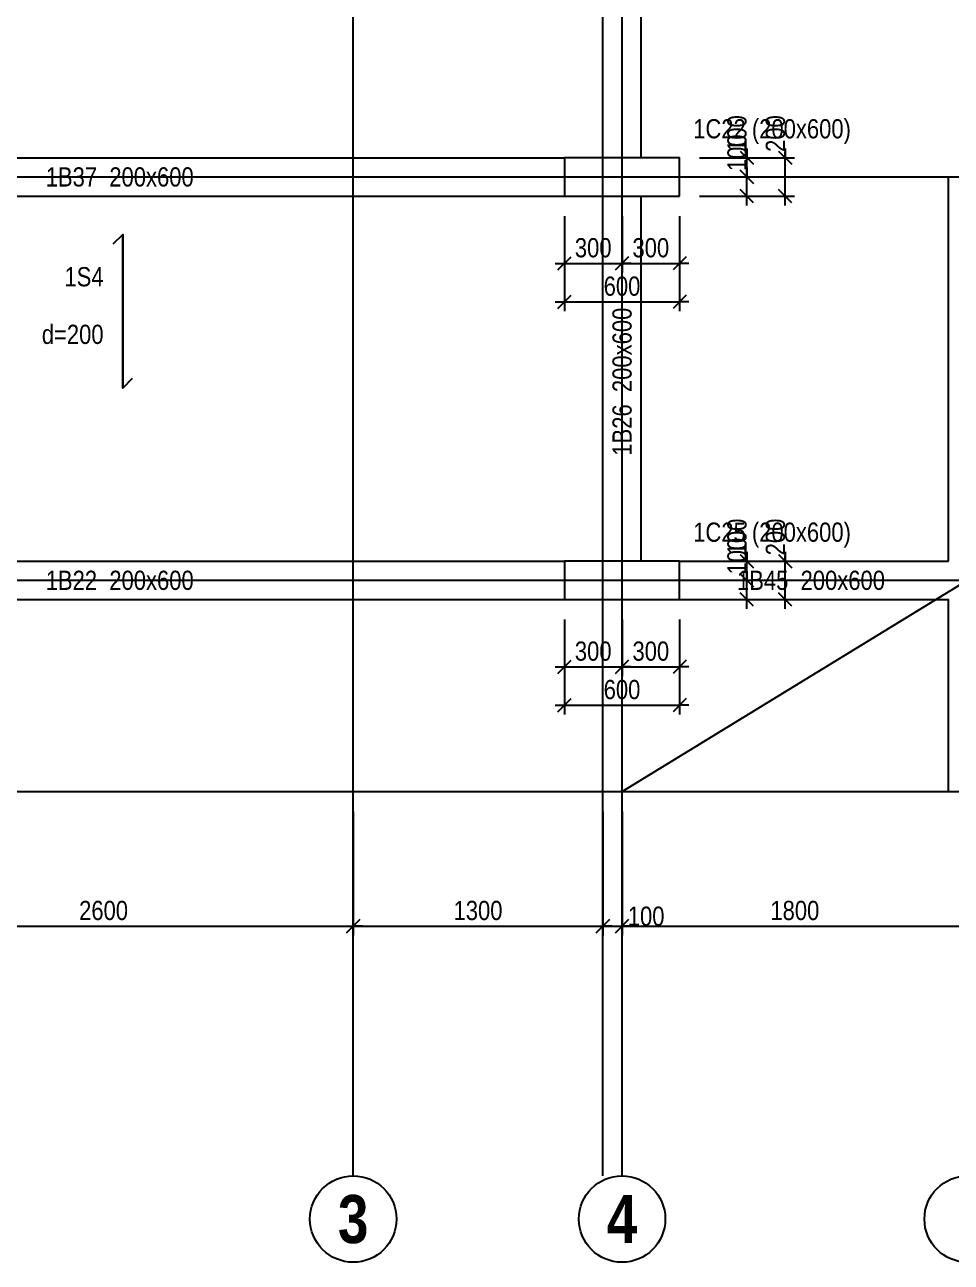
# Model space of a CAD drawing. Extents: x 0 to 206258, y -403073 to 0.
# Drawn here: x 38124 to 42949, y -38542 to -32100 of the extents above; entities that cross this region are included whole.
import ezdxf
from ezdxf.enums import TextEntityAlignment as Align
from ezdxf.lldxf.tags import DXFTag

# ---------------------------------------------------------------- set-up
doc = ezdxf.new("R2010")
doc.units = 0
doc.header["$LTSCALE"] = 1000
for name, color, linetype in [('Axis Circle(Dir 2)', 150, 'Continuous'), ('Axis Label(Dir 2)', 7, 'Continuous'), ('Axis Line(Dir 1)', 8, 'CENTER2'), ('Axis Line(Dir 2)', 150, 'CENTER2'), ('Column Line', 7, 'Continuous'), ('Dimension Line', 5, 'Continuous'), ('Slab Edge Line', 5, 'Continuous'), ('Slab Label', 5, 'Continuous')]:
    doc.layers.add(name, color=color, linetype=linetype)
for name, color, linetype, true_color in [('Beam Label', 159, 'Continuous', 0x35424f), ('Beam Line', 159, 'HIDDEN2', 0x35424f), ('Column Label', 159, 'Continuous', 0x35424f), ('Ghost Axis Line', 254, 'Continuous', 0xbebebe)]:
    doc.layers.add(name, color=color, linetype=linetype, true_color=true_color)
doc.styles.add('Axis Label(Dir 2)', font='ARIALNB.TTF', dxfattribs={"height": 250})
doc.styles.add('Beam Label', font='ARIALN.TTF', dxfattribs={"height": 100})
doc.styles.add('Column Label', font='ARIALN.TTF', dxfattribs={"height": 100})
doc.styles.add('Dimension Text', font='ARIALN.TTF', dxfattribs={"height": 100})
doc.styles.add('Slab Label', font='ARIALN.TTF', dxfattribs={"height": 100})
tags = doc.linetypes.add('CENTER2', pattern=[1.125, 0.75, -0.125, 0.125, -0.125]).pattern_tags.tags
tags[10:11] = [DXFTag(74, 4), DXFTag(75, 0), DXFTag(340, '0'), DXFTag(46, 0.0), DXFTag(50, 0.0), DXFTag(44, 0.0), DXFTag(45, 0.0)]
tags[8:9] = [DXFTag(74, 4), DXFTag(75, 0), DXFTag(340, '0'), DXFTag(46, 0.0), DXFTag(50, 0.0), DXFTag(44, 0.0), DXFTag(45, 0.0)]
tags[6:7] = [DXFTag(74, 4), DXFTag(75, 0), DXFTag(340, '0'), DXFTag(46, 0.0), DXFTag(50, 0.0), DXFTag(44, 0.0), DXFTag(45, 0.0)]
tags[4:5] = [DXFTag(74, 4), DXFTag(75, 0), DXFTag(340, '0'), DXFTag(46, 0.0), DXFTag(50, 0.0), DXFTag(44, 0.0), DXFTag(45, 0.0)]
tags = doc.linetypes.add('HIDDEN2', pattern=[0.1875, 0.125, -0.0625]).pattern_tags.tags
tags[6:7] = [DXFTag(74, 4), DXFTag(75, 0), DXFTag(340, '0'), DXFTag(46, 0.0), DXFTag(50, 0.0), DXFTag(44, 0.0), DXFTag(45, 0.0)]
tags[4:5] = [DXFTag(74, 4), DXFTag(75, 0), DXFTag(340, '0'), DXFTag(46, 0.0), DXFTag(50, 0.0), DXFTag(44, 0.0), DXFTag(45, 0.0)]
doc.dimstyles.get("Standard").update_dxf_attribs({"dimtxt": 100, "dimasz": 30, "dimexe": 48.3, "dimexo": 103.5, "dimgap": 30, "dimtad": 1, "dimtoh": 1, "dimdec": 1, "dimdsep": 46, "dimtxsty": 'Dimension Text', "dimblk": 'PCDIM_TICK', "dimcen": 0.09, "dimclrd": 5, "dimclre": 5, "dimclrt": 5, "dimadec": 1, "dimazin": 0, "dimtp": 1, "dimtm": 1, "dimtfac": 1, "dimtdec": 4, "dimtofl": 0, "dimtmove": 0, "dimatfit": 3, "dimfxl": 1, "dimtolj": 1, "dimtzin": 0, "dimarcsym": 0})

# ---------------------------------------------------------------- blocks, each defined once
blk = doc.blocks.new('PCDIM_TICK')
at = {"layer": 'Dimension Line', "color": 0, "transparency": 33554687}
for p, q in [((1.15, 1.15), (-1.15, -1.15)), ((1.61, 0), (0, 0))]:
    blk.add_line(p, q, dxfattribs=at)
blk = doc.blocks.new('*U495')
at = {"layer": 'Dimension Line', "color": 5, "true_color": 0x0000ff, "transparency": 16777216}
for p, q in [((40934.3, -33095.7), (40934.3, -33390.5)), ((41234.3, -33095.7), (41234.3, -33390.5)), ((40934.3, -33342.2), (41234.3, -33342.2))]:
    blk.add_line(p, q, dxfattribs=at)
at = {"layer": 'Dimension Line', "color": 5, "true_color": 0x0000ff, "transparency": 16777216, "xscale": 30, "yscale": 30, "rotation": 180.0000000000004}
blk.add_blockref('PCDIM_TICK', (40934.3, -33342.2), dxfattribs=at)
at = {"layer": 'Dimension Line', "color": 5, "true_color": 0x0000ff, "transparency": 16777216, "xscale": 30, "yscale": 30}
blk.add_blockref('PCDIM_TICK', (41234.3, -33342.2), dxfattribs=at)
at = {"layer": 'Dimension Line', "color": 5, "true_color": 0x0000ff, "transparency": 16777216, "insert": (41084.3, -33312.2), "char_height": 100, "width": 181.501, "attachment_point": 8, "style": 'Dimension Text'}
blk.add_mtext('300', dxfattribs=at)
blk = doc.blocks.new('*U496')
at = {"layer": 'Dimension Line', "color": 5, "true_color": 0x0000ff, "transparency": 16777216}
for p, q in [((41234.3, -33095.7), (41234.3, -33390.5)), ((41534.3, -33095.7), (41534.3, -33390.5)), ((41234.3, -33342.2), (41534.3, -33342.2))]:
    blk.add_line(p, q, dxfattribs=at)
at = {"layer": 'Dimension Line', "color": 5, "true_color": 0x0000ff, "transparency": 16777216, "xscale": 30, "yscale": 30, "rotation": 180.0000000000004}
blk.add_blockref('PCDIM_TICK', (41234.3, -33342.2), dxfattribs=at)
at = {"layer": 'Dimension Line', "color": 5, "true_color": 0x0000ff, "transparency": 16777216, "xscale": 30, "yscale": 30}
blk.add_blockref('PCDIM_TICK', (41534.3, -33342.2), dxfattribs=at)
at = {"layer": 'Dimension Line', "color": 5, "true_color": 0x0000ff, "transparency": 16777216, "insert": (41384.3, -33312.2), "char_height": 100, "width": 181.501, "attachment_point": 8, "style": 'Dimension Text'}
blk.add_mtext('300', dxfattribs=at)
blk = doc.blocks.new('*U497')
at = {"layer": 'Dimension Line', "color": 5, "true_color": 0x0000ff, "transparency": 16777216}
for p, q in [((40934.3, -33095.7), (40934.3, -33590.5)), ((41534.3, -33095.7), (41534.3, -33590.5)), ((40934.3, -33542.2), (41534.3, -33542.2))]:
    blk.add_line(p, q, dxfattribs=at)
at = {"layer": 'Dimension Line', "color": 5, "true_color": 0x0000ff, "transparency": 16777216, "xscale": 30, "yscale": 30, "rotation": 180.0000000000004}
blk.add_blockref('PCDIM_TICK', (40934.3, -33542.2), dxfattribs=at)
at = {"layer": 'Dimension Line', "color": 5, "true_color": 0x0000ff, "transparency": 16777216, "xscale": 30, "yscale": 30}
blk.add_blockref('PCDIM_TICK', (41534.3, -33542.2), dxfattribs=at)
at = {"layer": 'Dimension Line', "color": 5, "true_color": 0x0000ff, "transparency": 16777216, "insert": (41234.3, -33512.2), "char_height": 100, "width": 181.97, "attachment_point": 8, "style": 'Dimension Text'}
blk.add_mtext('600', dxfattribs=at)
blk = doc.blocks.new('*U498')
at = {"layer": 'Dimension Line', "color": 5, "true_color": 0x0000ff, "transparency": 16777216}
for p, q in [((41637.8, -32892.2), (41932.6, -32892.2)), ((41884.3, -32892.2), (41884.3, -32862.2)), ((41884.3, -32992.2), (41884.3, -32892.2)), ((41637.8, -32992.2), (41932.6, -32992.2))]:
    blk.add_line(p, q, dxfattribs=at)
at = {"layer": 'Dimension Line', "color": 5, "true_color": 0x0000ff, "transparency": 16777216, "xscale": 30, "yscale": 30}
for p, rotation in [((41884.3, -32892.2), 89.99999999999447), ((41884.3, -32992.2), 269.9999999999834)]:
    blk.add_blockref('PCDIM_TICK', p, dxfattribs=dict(at, rotation=rotation))
at = {"layer": 'Dimension Line', "color": 5, "true_color": 0x0000ff, "transparency": 16777216, "insert": (41884.3, -32862.2), "char_height": 100, "width": 173.928, "attachment_point": 7, "rotation": 90, "style": 'Dimension Text'}
blk.add_mtext('100', dxfattribs=at)
blk = doc.blocks.new('*U499')
at = {"layer": 'Dimension Line', "color": 5, "true_color": 0x0000ff, "transparency": 16777216}
for p, q in [((41884.3, -32792.2), (41884.3, -32762.2)), ((41637.8, -32792.2), (41932.6, -32792.2)), ((41884.3, -32892.2), (41884.3, -32792.2)), ((41637.8, -32892.2), (41932.6, -32892.2))]:
    blk.add_line(p, q, dxfattribs=at)
at = {"layer": 'Dimension Line', "color": 5, "true_color": 0x0000ff, "transparency": 16777216, "xscale": 30, "yscale": 30}
for p, rotation in [((41884.3, -32792.2), 89.99999999999447), ((41884.3, -32892.2), 269.9999999999834)]:
    blk.add_blockref('PCDIM_TICK', p, dxfattribs=dict(at, rotation=rotation))
at = {"layer": 'Dimension Line', "color": 5, "true_color": 0x0000ff, "transparency": 16777216, "insert": (41884.3, -32762.2), "char_height": 100, "width": 173.928, "attachment_point": 7, "rotation": 90, "style": 'Dimension Text'}
blk.add_mtext('100', dxfattribs=at)
blk = doc.blocks.new('*U500')
at = {"layer": 'Dimension Line', "color": 5, "true_color": 0x0000ff, "transparency": 16777216}
for p, q in [((42084.3, -32792.2), (42084.3, -32762.2)), ((41637.8, -32792.2), (42132.6, -32792.2)), ((42084.3, -32992.2), (42084.3, -32792.2)), ((41637.8, -32992.2), (42132.6, -32992.2))]:
    blk.add_line(p, q, dxfattribs=at)
at = {"layer": 'Dimension Line', "color": 5, "true_color": 0x0000ff, "transparency": 16777216, "xscale": 30, "yscale": 30}
for p, rotation in [((42084.3, -32792.2), 89.99999999999447), ((42084.3, -32992.2), 269.9999999999834)]:
    blk.add_blockref('PCDIM_TICK', p, dxfattribs=dict(at, rotation=rotation))
at = {"layer": 'Dimension Line', "color": 5, "true_color": 0x0000ff, "transparency": 16777216, "insert": (42084.3, -32762.2), "char_height": 100, "width": 182.775, "attachment_point": 7, "rotation": 90, "style": 'Dimension Text'}
blk.add_mtext('200', dxfattribs=at)
blk = doc.blocks.new('*U513')
at = {"layer": 'Dimension Line', "color": 5, "true_color": 0x0000ff, "transparency": 16777216}
for p, q in [((40934.3, -35195.7), (40934.3, -35490.5)), ((41234.3, -35195.7), (41234.3, -35490.5)), ((40934.3, -35442.2), (41234.3, -35442.2))]:
    blk.add_line(p, q, dxfattribs=at)
at = {"layer": 'Dimension Line', "color": 5, "true_color": 0x0000ff, "transparency": 16777216, "xscale": 30, "yscale": 30, "rotation": 180.0000000000004}
blk.add_blockref('PCDIM_TICK', (40934.3, -35442.2), dxfattribs=at)
at = {"layer": 'Dimension Line', "color": 5, "true_color": 0x0000ff, "transparency": 16777216, "xscale": 30, "yscale": 30}
blk.add_blockref('PCDIM_TICK', (41234.3, -35442.2), dxfattribs=at)
at = {"layer": 'Dimension Line', "color": 5, "true_color": 0x0000ff, "transparency": 16777216, "insert": (41084.3, -35412.2), "char_height": 100, "width": 181.501, "attachment_point": 8, "style": 'Dimension Text'}
blk.add_mtext('300', dxfattribs=at)
blk = doc.blocks.new('*U514')
at = {"layer": 'Dimension Line', "color": 5, "true_color": 0x0000ff, "transparency": 16777216}
for p, q in [((41234.3, -35195.7), (41234.3, -35490.5)), ((41534.3, -35195.7), (41534.3, -35490.5)), ((41234.3, -35442.2), (41534.3, -35442.2))]:
    blk.add_line(p, q, dxfattribs=at)
at = {"layer": 'Dimension Line', "color": 5, "true_color": 0x0000ff, "transparency": 16777216, "xscale": 30, "yscale": 30, "rotation": 180.0000000000004}
blk.add_blockref('PCDIM_TICK', (41234.3, -35442.2), dxfattribs=at)
at = {"layer": 'Dimension Line', "color": 5, "true_color": 0x0000ff, "transparency": 16777216, "xscale": 30, "yscale": 30}
blk.add_blockref('PCDIM_TICK', (41534.3, -35442.2), dxfattribs=at)
at = {"layer": 'Dimension Line', "color": 5, "true_color": 0x0000ff, "transparency": 16777216, "insert": (41384.3, -35412.2), "char_height": 100, "width": 181.501, "attachment_point": 8, "style": 'Dimension Text'}
blk.add_mtext('300', dxfattribs=at)
blk = doc.blocks.new('*U515')
at = {"layer": 'Dimension Line', "color": 5, "true_color": 0x0000ff, "transparency": 16777216}
for p, q in [((40934.3, -35195.7), (40934.3, -35690.5)), ((41534.3, -35195.7), (41534.3, -35690.5)), ((40934.3, -35642.2), (41534.3, -35642.2))]:
    blk.add_line(p, q, dxfattribs=at)
at = {"layer": 'Dimension Line', "color": 5, "true_color": 0x0000ff, "transparency": 16777216, "xscale": 30, "yscale": 30, "rotation": 180.0000000000004}
blk.add_blockref('PCDIM_TICK', (40934.3, -35642.2), dxfattribs=at)
at = {"layer": 'Dimension Line', "color": 5, "true_color": 0x0000ff, "transparency": 16777216, "xscale": 30, "yscale": 30}
blk.add_blockref('PCDIM_TICK', (41534.3, -35642.2), dxfattribs=at)
at = {"layer": 'Dimension Line', "color": 5, "true_color": 0x0000ff, "transparency": 16777216, "insert": (41234.3, -35612.2), "char_height": 100, "width": 181.97, "attachment_point": 8, "style": 'Dimension Text'}
blk.add_mtext('600', dxfattribs=at)
blk = doc.blocks.new('*U516')
at = {"layer": 'Dimension Line', "color": 5, "true_color": 0x0000ff, "transparency": 16777216}
for p, q in [((41884.3, -34992.2), (41884.3, -34962.2)), ((41637.8, -34992.2), (41932.6, -34992.2)), ((41884.3, -35092.2), (41884.3, -34992.2)), ((41637.8, -35092.2), (41932.6, -35092.2))]:
    blk.add_line(p, q, dxfattribs=at)
at = {"layer": 'Dimension Line', "color": 5, "true_color": 0x0000ff, "transparency": 16777216, "xscale": 30, "yscale": 30}
for p, rotation in [((41884.3, -34992.2), 89.99999999999447), ((41884.3, -35092.2), 269.9999999999834)]:
    blk.add_blockref('PCDIM_TICK', p, dxfattribs=dict(at, rotation=rotation))
at = {"layer": 'Dimension Line', "color": 5, "true_color": 0x0000ff, "transparency": 16777216, "insert": (41884.3, -34962.2), "char_height": 100, "width": 173.928, "attachment_point": 7, "rotation": 90, "style": 'Dimension Text'}
blk.add_mtext('100', dxfattribs=at)
blk = doc.blocks.new('*U517')
at = {"layer": 'Dimension Line', "color": 5, "true_color": 0x0000ff, "transparency": 16777216}
for p, q in [((41637.8, -34892.2), (41932.6, -34892.2)), ((41884.3, -34892.2), (41884.3, -34862.2)), ((41884.3, -34992.2), (41884.3, -34892.2)), ((41637.8, -34992.2), (41932.6, -34992.2))]:
    blk.add_line(p, q, dxfattribs=at)
at = {"layer": 'Dimension Line', "color": 5, "true_color": 0x0000ff, "transparency": 16777216, "xscale": 30, "yscale": 30}
for p, rotation in [((41884.3, -34892.2), 89.99999999999447), ((41884.3, -34992.2), 269.9999999999834)]:
    blk.add_blockref('PCDIM_TICK', p, dxfattribs=dict(at, rotation=rotation))
at = {"layer": 'Dimension Line', "color": 5, "true_color": 0x0000ff, "transparency": 16777216, "insert": (41884.3, -34862.2), "char_height": 100, "width": 173.928, "attachment_point": 7, "rotation": 90, "style": 'Dimension Text'}
blk.add_mtext('100', dxfattribs=at)
blk = doc.blocks.new('*U518')
at = {"layer": 'Dimension Line', "color": 5, "true_color": 0x0000ff, "transparency": 16777216}
for p, q in [((41637.8, -34892.2), (42132.6, -34892.2)), ((42084.3, -34892.2), (42084.3, -34862.2)), ((42084.3, -35092.2), (42084.3, -34892.2)), ((41637.8, -35092.2), (42132.6, -35092.2))]:
    blk.add_line(p, q, dxfattribs=at)
at = {"layer": 'Dimension Line', "color": 5, "true_color": 0x0000ff, "transparency": 16777216, "xscale": 30, "yscale": 30}
for p, rotation in [((42084.3, -34892.2), 89.99999999999447), ((42084.3, -35092.2), 269.9999999999834)]:
    blk.add_blockref('PCDIM_TICK', p, dxfattribs=dict(at, rotation=rotation))
at = {"layer": 'Dimension Line', "color": 5, "true_color": 0x0000ff, "transparency": 16777216, "insert": (42084.3, -34862.2), "char_height": 100, "width": 182.775, "attachment_point": 7, "rotation": 90, "style": 'Dimension Text'}
blk.add_mtext('200', dxfattribs=at)
blk = doc.blocks.new('*U582')
at = {"layer": 'Dimension Line', "color": 5, "true_color": 0x0000ff, "transparency": 16777216}
for p, q in [((37234.3, -36195.7), (37234.3, -36840.5)), ((39834.3, -36195.7), (39834.3, -36840.5)), ((37234.3, -36792.2), (39834.3, -36792.2))]:
    blk.add_line(p, q, dxfattribs=at)
at = {"layer": 'Dimension Line', "color": 5, "true_color": 0x0000ff, "transparency": 16777216, "xscale": 30, "yscale": 30, "rotation": 180.0000000000004}
blk.add_blockref('PCDIM_TICK', (37234.3, -36792.2), dxfattribs=at)
at = {"layer": 'Dimension Line', "color": 5, "true_color": 0x0000ff, "transparency": 16777216, "xscale": 30, "yscale": 30}
blk.add_blockref('PCDIM_TICK', (39834.3, -36792.2), dxfattribs=at)
at = {"layer": 'Dimension Line', "color": 5, "true_color": 0x0000ff, "transparency": 16777216, "insert": (38534.3, -36762.2), "char_height": 100, "width": 247.252, "attachment_point": 8, "style": 'Dimension Text'}
blk.add_mtext('2600', dxfattribs=at)
blk = doc.blocks.new('*U583')
at = {"layer": 'Dimension Line', "color": 5, "true_color": 0x0000ff, "transparency": 16777216}
for p, q in [((39834.3, -36195.7), (39834.3, -36840.5)), ((41134.3, -36195.7), (41134.3, -36840.5)), ((39834.3, -36792.2), (41134.3, -36792.2))]:
    blk.add_line(p, q, dxfattribs=at)
at = {"layer": 'Dimension Line', "color": 5, "true_color": 0x0000ff, "transparency": 16777216, "xscale": 30, "yscale": 30, "rotation": 180.0000000000004}
blk.add_blockref('PCDIM_TICK', (39834.3, -36792.2), dxfattribs=at)
at = {"layer": 'Dimension Line', "color": 5, "true_color": 0x0000ff, "transparency": 16777216, "xscale": 30, "yscale": 30}
blk.add_blockref('PCDIM_TICK', (41134.3, -36792.2), dxfattribs=at)
at = {"layer": 'Dimension Line', "color": 5, "true_color": 0x0000ff, "transparency": 16777216, "insert": (40484.3, -36762.2), "char_height": 100, "width": 238.405, "attachment_point": 8, "style": 'Dimension Text'}
blk.add_mtext('1300', dxfattribs=at)
blk = doc.blocks.new('*U584')
at = {"layer": 'Dimension Line', "color": 5, "true_color": 0x0000ff, "transparency": 16777216}
for p, q in [((41134.3, -36195.7), (41134.3, -36840.5)), ((41234.3, -36195.7), (41234.3, -36840.5)), ((41134.3, -36792.2), (41234.3, -36792.2)), ((41234.3, -36792.2), (41264.3, -36792.2))]:
    blk.add_line(p, q, dxfattribs=at)
at = {"layer": 'Dimension Line', "color": 5, "true_color": 0x0000ff, "transparency": 16777216, "xscale": 30, "yscale": 30, "rotation": 180.0000000000004}
blk.add_blockref('PCDIM_TICK', (41134.3, -36792.2), dxfattribs=at)
at = {"layer": 'Dimension Line', "color": 5, "true_color": 0x0000ff, "transparency": 16777216, "xscale": 30, "yscale": 30}
blk.add_blockref('PCDIM_TICK', (41234.3, -36792.2), dxfattribs=at)
at = {"layer": 'Dimension Line', "color": 5, "true_color": 0x0000ff, "transparency": 16777216, "insert": (41264.3, -36792.2), "char_height": 100, "width": 173.928, "attachment_point": 7, "style": 'Dimension Text'}
blk.add_mtext('100', dxfattribs=at)
blk = doc.blocks.new('*U585')
at = {"layer": 'Dimension Line', "color": 5, "true_color": 0x0000ff, "transparency": 16777216}
for p, q in [((41234.3, -36195.7), (41234.3, -36840.5)), ((43034.3, -36195.7), (43034.3, -36840.5)), ((41234.3, -36792.2), (43034.3, -36792.2))]:
    blk.add_line(p, q, dxfattribs=at)
at = {"layer": 'Dimension Line', "color": 5, "true_color": 0x0000ff, "transparency": 16777216, "xscale": 30, "yscale": 30, "rotation": 180.0000000000004}
blk.add_blockref('PCDIM_TICK', (41234.3, -36792.2), dxfattribs=at)
at = {"layer": 'Dimension Line', "color": 5, "true_color": 0x0000ff, "transparency": 16777216, "xscale": 30, "yscale": 30}
blk.add_blockref('PCDIM_TICK', (43034.3, -36792.2), dxfattribs=at)
at = {"layer": 'Dimension Line', "color": 5, "true_color": 0x0000ff, "transparency": 16777216, "insert": (42134.3, -36762.2), "char_height": 100, "width": 238.405, "attachment_point": 8, "style": 'Dimension Text'}
blk.add_mtext('1800', dxfattribs=at)

msp = doc.modelspace()

# ---------------------------------------------------------------- linework, layer by layer
at = {"layer": 'Axis Circle(Dir 2)', "transparency": 33554687}
for centre in [(39834.29, -38317.207), (41234.29, -38317.207), (43034.29, -38317.207)]:
    msp.add_circle(centre, 225, dxfattribs=at)
at = {"layer": 'Axis Line(Dir 1)', "transparency": 33554687}
for points in [[(34034.29, -32892.207), (51834.29, -32892.207)], [(34034.29, -34992.207), (51834.29, -34992.207)], [(34034.29, -36092.207), (51834.29, -36092.207)]]:
    msp.add_lwpolyline(points, dxfattribs=at)
at = {"layer": 'Axis Line(Dir 2)', "transparency": 33554687}
for points in [[(39834.29, -38092.207), (39834.29, -14292.207)], [(41234.29, -38092.207), (41234.29, -14292.207)]]:
    msp.add_lwpolyline(points, dxfattribs=at)
at = {"layer": 'Beam Line', "transparency": 33554687}
for points in [[(41134.29, -32792.207), (41134.29, -28992.207)], [(41334.29, -32792.207), (41334.29, -28992.207)], [(36334.29, -32792.207), (40934.29, -32792.207)], [(42934.29, -34892.207), (42934.29, -32892.207)], [(36334.29, -32992.207), (40934.29, -32992.207)], [(41134.29, -34892.207), (41134.29, -32992.207)], [(41334.29, -34892.207), (41334.29, -32992.207)], [(36334.29, -34892.207), (40934.29, -34892.207)], [(41534.29, -34892.207), (42934.29, -34892.207)]]:
    msp.add_lwpolyline(points, dxfattribs=at)
at = {"layer": 'Beam Line', "linetype": 'Continuous', "transparency": 33554687}
for points in [[(36334.29, -35092.207), (40934.29, -35092.207)], [(41534.29, -35092.207), (42934.29, -35092.207)], [(42934.29, -36092.207), (42934.29, -35092.207)]]:
    msp.add_lwpolyline(points, dxfattribs=at)
at = {"layer": 'Column Line', "transparency": 33554687}
for points in [[(41534.29, -32992.207), (41534.29, -32792.207), (40934.29, -32792.207), (40934.29, -32992.207)], [(41534.29, -35092.207), (41534.29, -34892.207), (40934.29, -34892.207), (40934.29, -35092.207)]]:
    msp.add_lwpolyline(points, close=True, dxfattribs=at)
at = {"layer": 'Ghost Axis Line', "transparency": 33554687}
for points in [[(41134.29, -38092.207), (41134.29, -14292.207)], [(41234.29, -36092.207), (43034.29, -34992.207)]]:
    msp.add_lwpolyline(points, dxfattribs=at)
at = {"layer": 'Slab Edge Line', "transparency": 33554687}
for points in [[(38584.793, -33241.202), (38634.29, -33191.704)], [(38634.29, -33991.704), (38634.29, -33191.704)], [(38683.788, -33942.207), (38634.29, -33991.704)]]:
    msp.add_lwpolyline(points, close=True, dxfattribs=at)

# ---------------------------------------------------------------- texts
at = {"layer": 'Axis Label(Dir 2)', "transparency": 33554687, "style": 'Axis Label(Dir 2)'}
for s, p in [('3', (39834.29, -38317.207)), ('4', (41234.29, -38317.207))]:
    msp.add_text(s, height=250, dxfattribs=at).set_placement(p, align=Align.MIDDLE_CENTER)
at = {"layer": 'Beam Label', "transparency": 33554687, "style": 'Beam Label'}
for s, p in [('1B37  200x600 ', (38634.29, -32892.207)), ('1B22  200x600 ', (38634.29, -34992.207)), ('1B45  200x600 ', (42234.29, -34992.207))]:
    msp.add_text(s, height=100, dxfattribs=at).set_placement(p, align=Align.MIDDLE_CENTER)
msp.add_text('1B26  200x600 ', height=100, rotation=90, dxfattribs=at).set_placement((41234.29, -33942.207), align=Align.MIDDLE_CENTER)
at = {"layer": 'Column Label', "transparency": 33554687, "style": 'Column Label'}
for s, p in [('1C22 (200x600)', (41605.001, -32721.496)), ('1C25 (200x600)', (41605.001, -34821.496))]:
    msp.add_text(s, height=100, dxfattribs=at).set_placement(p, align=Align.BOTTOM_LEFT)
at = {"layer": 'Slab Label', "transparency": 33554687, "style": 'Slab Label'}
for s, p in [('1S4', (38534.29, -33491.704)), ('d=200', (38534.29, -33791.704))]:
    msp.add_text(s, height=100, dxfattribs=at).set_placement(p, align=Align.BOTTOM_RIGHT)

# ---------------------------------------------------------------- dimensions: what is measured, and where the dimension line sits
at = {"layer": 'Dimension Line', "transparency": 33554687}
for p1, p2, distance, picture, middle in [((41534.29, -32892.207), (41534.29, -32792.207), -350, '*U499', (41884.29, -32842.207)), ((41534.29, -32992.207), (41534.29, -32792.207), -550, '*U500', (42084.29, -32892.207)), ((41534.29, -32992.207), (41534.29, -32892.207), -350, '*U498', (41884.29, -32942.207)), ((40934.29, -32992.207), (41234.29, -32992.207), -350, '*U495', (41084.29, -33342.207)), ((40934.29, -32992.207), (41534.29, -32992.207), -550, '*U497', (41234.29, -33542.207)), ((41234.29, -32992.207), (41534.29, -32992.207), -350, '*U496', (41384.29, -33342.207)), ((41534.29, -34992.207), (41534.29, -34892.207), -350, '*U517', (41884.29, -34942.207)), ((41534.29, -35092.207), (41534.29, -34892.207), -550, '*U518', (42084.29, -34992.207)), ((41534.29, -35092.207), (41534.29, -34992.207), -350, '*U516', (41884.29, -35042.207)), ((40934.29, -35092.207), (41234.29, -35092.207), -350, '*U513', (41084.29, -35442.207)), ((40934.29, -35092.207), (41534.29, -35092.207), -550, '*U515', (41234.29, -35642.207)), ((41234.29, -35092.207), (41534.29, -35092.207), -350, '*U514', (41384.29, -35442.207))]:
    dim = msp.add_aligned_dim(p1=p1, p2=p2, distance=distance, dimstyle='Standard', override={"dimscale": 1, "dimtxt": 100, "dimasz": 30, "dimexe": 48.3, "dimexo": 103.5, "dimgap": 30, "dimtad": 1, "dimtih": 0, "dimdec": 1, "dimlfac": 1, "dimzin": 8, "dimlunit": 2, "dimpost": '', "dimtxsty": 'Dimension Text', "dimblk": 'PCDIM_TICK', "dimse1": 0, "dimse2": 0, "dimsd2": 0, "dimclrd": 5, "dimclre": 5, "dimclrt": 5, "dimaunit": 0, "dimadec": 1, "dimazin": 0, "dimtol": 0, "dimtp": 1, "dimtm": 1, "dimtmove": 0}, dxfattribs=at)
    dim.commit()
    dim.dimension.update_dxf_attribs({"geometry": picture, "text_midpoint": middle})
for base, p1, p2, picture, middle in [((38534.29, -36792.207), (37234.29, -36092.207), (39834.29, -36092.207), '*U582', (38534.29, -36792.207)), ((40484.29, -36792.207), (39834.29, -36092.207), (41134.29, -36092.207), '*U583', (40484.29, -36792.207)), ((41184.29, -36792.207), (41134.29, -36092.207), (41234.29, -36092.207), '*U584', (41184.29, -36792.207)), ((42134.29, -36792.207), (41234.29, -36092.207), (43034.29, -36092.207), '*U585', (42134.29, -36792.207))]:
    dim = msp.add_linear_dim(base=base, p1=p1, p2=p2, dimstyle='Standard', override={"dimscale": 1, "dimtxt": 100, "dimasz": 30, "dimexe": 48.3, "dimexo": 103.5, "dimgap": 30, "dimtad": 1, "dimtih": 0, "dimdec": 1, "dimlfac": 1, "dimzin": 8, "dimlunit": 2, "dimpost": '', "dimtxsty": 'Dimension Text', "dimblk": 'PCDIM_TICK', "dimse1": 0, "dimse2": 0, "dimsd2": 0, "dimclrd": 5, "dimclre": 5, "dimclrt": 5, "dimaunit": 0, "dimadec": 1, "dimazin": 0, "dimtol": 0, "dimtp": 1, "dimtm": 1, "dimtmove": 0}, dxfattribs=at)
    dim.commit()
    dim.dimension.update_dxf_attribs({"geometry": picture, "text_midpoint": middle})

doc.saveas('drawing.dxf')
